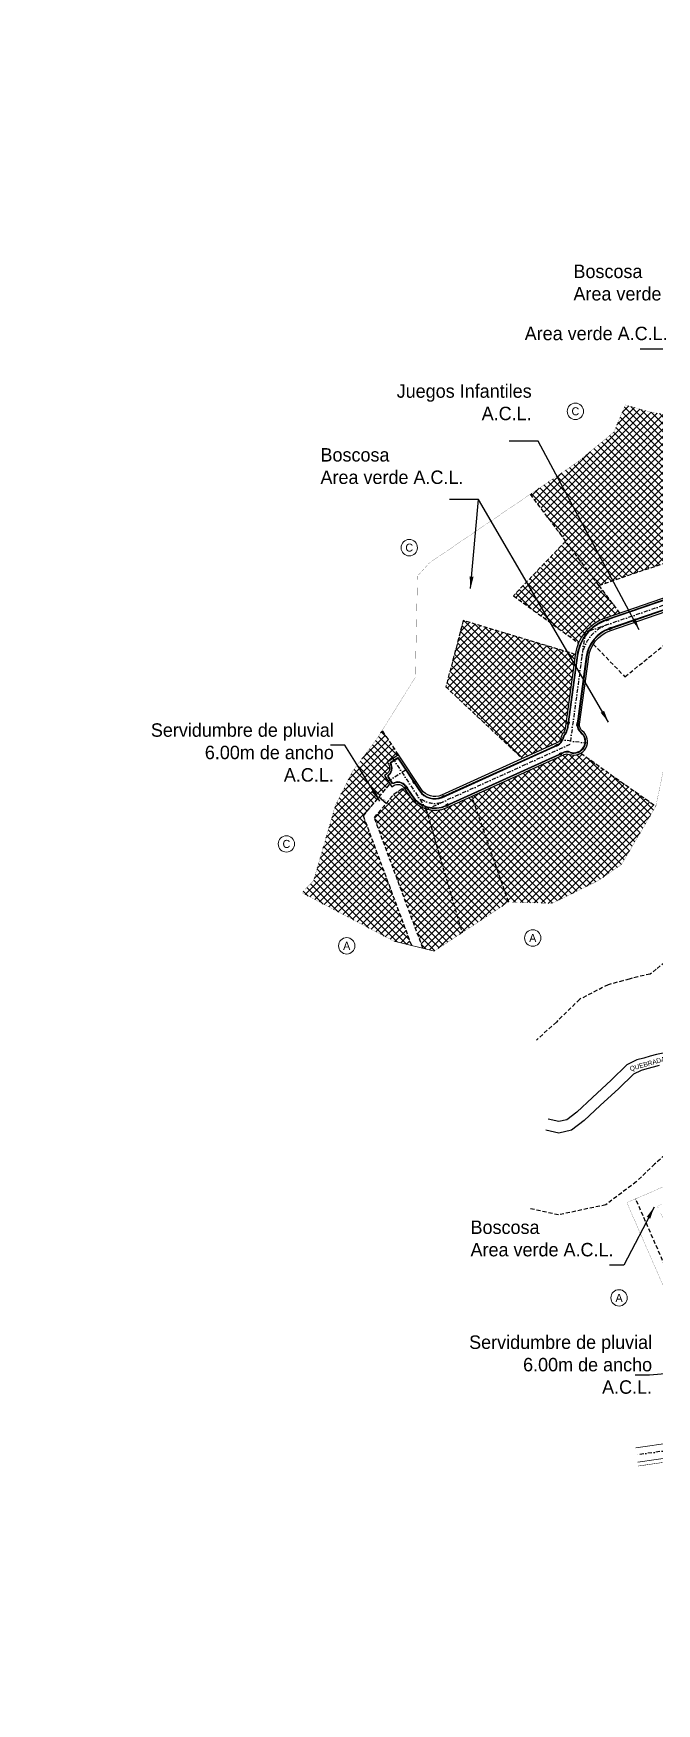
# Model space of a CAD drawing. Header units: millimetres. Extents: x -1203 to 2926, y -1380 to 3972.
# Drawn here: x -60 to 329, y 2026 to 3069 of the extents above; entities that cross this region are included whole.
import ezdxf

# ---------------------------------------------------------------- set-up
doc = ezdxf.new("R2010")
doc.units = ezdxf.units.MM
doc.header["$LTSCALE"] = 10
for name, pattern in [('DASHDOT2', [0.5, 0.25, -0.125, 0, -0.125]), ('DASHED', [19.05, 12.7, -6.35]), ('HIDDEN', [9.525, 6.35, -3.175])]:
    doc.linetypes.add(name, pattern=pattern)
for name, color, linetype in [('01-hatch-FF', 254, 'Continuous'), ('_00lotes_01', 125, 'HIDDEN'), ('_aceras_01', 125, 'Continuous'), ('_EJES', 125, 'Continuous'), ('_RAMPAS', 125, 'Continuous'), ('_vias_01', 244, 'Continuous'), ('COTAS', 1, 'Continuous'), ('f-derecho de via', 125, 'Continuous'), ('g-numero lote', 6, 'Continuous'), ('rampa', 125, 'Continuous'), ('RIO', 125, 'Continuous'), ('TEXTO', 7, 'Continuous'), ('TEXTO-LOTES', 6, 'Continuous'), ('TW_Polylínea', 6, 'Continuous')]:
    doc.layers.add(name, color=color, linetype=linetype)
for name, color, linetype, lineweight in [('_nuevas FFPI', 1, 'Continuous', 18), ('f-calzada', 125, 'Continuous', 30), ('f-Z.V.', 3, 'Continuous', 40)]:
    doc.layers.add(name, color=color, linetype=linetype, lineweight=lineweight)
doc.layers.add('lapiz', color=8, linetype='Continuous', plot=False)
doc.styles.add('ARIAL', font='GOTHIC.TTF')
doc.styles.add('CENTURY_GOTHIC', font='GOTHIC.TTF')
doc.styles.get("Standard").update_dxf_attribs({"font": 'arial.ttf'})
doc.dimstyles.new('500', dxfattribs={"dimtxt": 1, "dimasz": 0.8, "dimexe": 0.3, "dimexo": 0.2, "dimgap": 0.3, "dimtad": 1, "dimzin": 1, "dimdsep": 46, "dimtxsty": 'Standard', "dimblk1": 'ARCHTICK', "dimblk2": 'ARCHTICK', "dimsah": 1, "dimcen": 0.3, "dimdle": 0.3, "dimclrt": 7, "dimadec": 0, "dimazin": 0, "dimtfac": 1, "dimtofl": 0, "dimtmove": 0, "dimatfit": 3, "dimfxl": 0.75, "dimtolj": 1, "dimtzin": 1, "dimarcsym": 0})
doc.dimstyles.new('5000', dxfattribs={"dimscale": 5, "dimtxt": 2, "dimasz": 1.5, "dimexe": 1, "dimexo": 0.625, "dimgap": 0.6, "dimtad": 1, "dimzin": 1, "dimdsep": 46, "dimtxsty": 'Standard', "dimsah": 1, "dimcen": 2.5, "dimdle": 1, "dimclrt": 7, "dimadec": 0, "dimazin": 0, "dimtfac": 1, "dimtofl": 0, "dimtmove": 0, "dimatfit": 3, "dimfxl": 1, "dimtolj": 1, "dimtzin": 1, "dimarcsym": 0})
pattern_1 = [(45, (0, -1000), (-2.245064, 2.245064), []), (135, (0, -1000), (-2.245064, -2.245064), [])]

# ---------------------------------------------------------------- blocks, each defined once
blk = doc.blocks.new('FFPI-BORDE')
at = {"layer": '_nuevas FFPI', "color": 159, "linetype": 'DASHED', "ltscale": 0.02, "true_color": 0x22346e, "const_width": 0.05}
for points in [[(684.6, 487), (656.5, 498.2), (640, 489.7), (638.2, 487.4), (630.1, 465.3), (616.3, 445.9), (657.4, 432.6), (665.4, 429.5)], [(693, 227.2), (643.5, 213.3), (655.6, 171.4), (702.2, 181.5)]]:
    blk.add_lwpolyline(points, close=True, dxfattribs=at)
for points in [[(716.6, 457.7), (718.4, 463.3), (721, 471.5), (698.5, 481.1), (684.6, 487), (665.4, 429.5), (664.8, 428.1, 0.414214), (667.4, 422.3), (687.6, 414.6, -0.410514), (695.1, 398), (708.3, 433.6)], [(657.4, 432.6), (616.3, 445.9), (608.6, 429.2), (595.8, 412.9), (593.9, 412), (623.1, 403), (644.7, 396.5), (653.1, 418.7), (646.6, 421.2), (649.7, 429.1), (651.1, 428.6, 0.414214), (656.9, 431.2)], [(623.1, 403), (593.9, 412), (570.7, 401), (543.7, 384.8), (542, 382), (571.4, 356), (575.5, 360.9, -0.334999), (597.3, 365.9), (613.1, 358.9)], [(571.4, 356), (542, 382), (531.1, 363.8), (519.9, 345.1), (539.2, 317.7, 0.048544), (540.5, 319.1)], [(511.3, 330.9), (510.7, 329.9), (508.7, 328.9), (496.5, 328), (466.4, 329.2), (466.4, 305.9), (469.4, 304.4, 0.168138), (482.4, 302.6), (515.7, 310.9)], [(277, 256), (280.9, 260.2), (265.2, 274.5), (260.4, 269.5), (254.2, 275.4), (255.3, 276.5, 0.414214), (255.2, 282.8), (254.1, 283.9), (260, 290), (248.2, 301.7), (231.1, 298.6), (219.3, 299.7), (202.2, 304.7), (195, 287.6), (171.9, 268.6), (152.1, 255.2), (142.8, 248.8), (164.9, 219.5), (185.7, 191.9), (249.7, 213.7), (274.1, 231.2), (266.9, 234.6)], [(538.6, 301.3, 0.433016), (531.2, 306), (484.5, 294.4, -0.171707), (465.5, 296.8), (462.2, 298.4, 0.612379), (455.8, 293.9), (458.3, 271.9, 0.107035), (461.1, 265.2, 0.454715), (537.2, 255.1, 0.263468), (543.6, 273.7)], [(503.4, 233.9, -0.201074), (461.1, 251.8), (453.7, 213.8), (470.3, 208.8), (501.7, 206.6)], [(550.2, 258.9, -0.112136), (542.8, 248.7, -0.182941), (503.4, 233.9), (501.7, 206.6), (505.8, 206.3), (536, 208.3), (551.3, 211.7)], [(323.2, 238.7), (316.7, 225.3, -0.038379), (314.6, 221.5), (326.8, 206.6), (330.6, 211.9), (337.3, 221.6)], [(185.7, 191.9), (164.9, 219.5), (132.3, 185.4), (173, 155.9, -0.210437), (189.8, 171.5), (198.7, 174.6)], [(309, 215.6, -0.032457), (306, 213.4), (293.5, 205.7), (310.2, 185.4), (324.3, 197)], [(276.4, 195.2), (268.7, 190.5, -0.054913), (263.1, 187.8), (259.2, 186.4), (277.6, 164), (293.6, 174.2)], [(702.2, 181.5), (655.6, 171.4), (666.6, 125.4), (709.5, 128.7), (709.7, 132.5, 0.211166), (708.4, 135.9, -0.36962), (707.6, 146.9, 0.211166), (708.4, 150.5)], [(170.9, 148.8), (100.9, 169.9), (90.1, 128.5), (137.8, 83.7), (159.3, 93.4, 0.228548), (161.8, 96.4, -0.11489), (163.6, 99.9, 0.143442), (164.6, 102.2)], [(53, 73.9, 0.429072), (54.1, 80.4), (53.4, 81.4), (60.5, 86.1), (50.4, 101.4), (47.3, 96.4), (31.7, 75.5), (21.1, 54.6), (7.4, 7.3), (0, 0), (57.7, -30.4), (68.8, -33.1), (38.6, 48), (55.2, 67.9), (51.7, 73.1)], [(221.3, 54), (174.3, 87, -0.218125), (167.3, 86.3, 0.192796), (163.9, 86.2), (106.4, 60.1), (129.3, -5.9), (156.3, -6.8), (184.6, 7.1), (199.7, 17.4)], [(63.8, 65.8), (57.6, 61.4), (45.4, 46.8), (48.8, 37.9), (52.4, 28.1), (75.8, -34.8), (82.9, -36.5), (100.2, -25.1, -0.000003), (82.1, 36.9), (77.6, 52.3, -0.125372), (69.9, 57.1, -0.045821), (67.8, 59.7), (63.9, 65.6, 0.012471)], [(106.4, 60.1), (90.8, 53.1, -0.184402), (77.6, 52.3, 0.000004), (100.2, -25.1), (129.3, -5.9)], [(673.6, -24.6), (628.5, 3.6), (593.9, -18.1, 0.211166), (591.8, -21.1, -0.024068), (591.6, -21.9, 0.211166), (592.1, -25.5), (606.3, -48.3), (646.4, -75.7), (671.6, -29.6)], [(591.8, -41), (584.9, -30, 0.211166), (581.9, -27.9, -0.165991), (577.1, -25.2, 0.211166), (573.8, -23.7), (510.6, -23.2, 0.211214), (507.3, -24.7, -0.008657), (507.1, -24.9), (493.6, -56.9), (551.8, -66.3)], [(520.1, -132.5), (512.5, -138.2), (496.1, -141.4), (499.1, -195.4), (543.6, -190.9, 0.187253), (556.4, -184.3), (563.5, -176.4)], [(325.7, -142.6), (320.5, -142.9), (289.1, -156.5), (315.8, -220.9, -0.223353), (323.1, -221.2, 0.211166), (326.7, -221.4), (354, -211.6)], [(388.8, -139.1), (325.7, -142.6), (354, -211.6), (395.8, -196.4, -0.042214), (400.5, -195.2)], [(496.1, -141.4), (462.6, -142.7), (453.4, -141.6), (447.1, -195.9), (461.7, -196.3, 0.250465), (468.9, -192.7, -0.535492), (493, -193.4, 0.285924), (497.3, -195.5), (499.1, -195.4)], [(311.9, -224.2), (287.3, -167.8), (222.1, -195.8), (255, -263.9), (311.6, -232.8, -0.270059)], [(448.3, -212.9, 0.776574), (446.4, -204.4), (406.1, -203.2, 0.094087), (398.7, -204.4), (376.2, -212.6), (391.5, -241.9)], [(546.1, -199.1, -0.015116), (544.4, -199.3), (497.7, -204, 0.274121), (494, -206.8, -0.010574), (493.8, -207.3), (487.1, -283), (538.2, -265.9), (556.3, -245.1), (559.4, -226.7)], [(391.5, -241.9), (376.2, -212.6), (330.6, -229.1), (354, -261.3, -0.033157), (357.3, -259.4)], [(351.2, -263.5, -0.031207), (354, -261.3), (330.6, -229.1), (330.2, -229.2), (329.6, -229.4, 0.211166), (326.9, -231.9, -0.629879), (311.6, -232.8), (275.5, -252.6), (305.9, -296.1), (309.4, -300.1, 0.134763), (311.6, -299)], [(430.1, -231.7), (361.1, -267, 0.06443), (356.9, -269.9), (350.5, -275.6), (372.5, -311.5), (372.9, -317.3), (375.1, -325.8), (409.7, -326.2), (416, -326), (420.1, -324.9), (425.9, -316.1), (430.3, -309.6), (431.6, -307.6), (435.4, -305, 0.040487), (438.8, -302.2)], [(275.5, -252.6), (255, -263.9), (242.9, -270.5), (248.1, -290.8), (270, -308.4), (272.6, -312.7), (284.7, -305.2), (291.9, -300.7), (297.3, -300.2, -0.297214), (306.4, -299.6, 0.175433), (309.4, -300.1), (305.9, -296.1)]]:
    blk.add_lwpolyline(points, format="xyb", close=True, dxfattribs=at)
at = {"layer": '_nuevas FFPI', "color": 159, "linetype": 'DASHED', "ltscale": 0.02, "true_color": 0x22346e}
blk.add_lwpolyline([(495.9, -12.1, 0.05, 0.05, 0), (500.2, -2.9, 0.05, 0.05, 0), (494.8, 4.9, 0.05, 0.05, 0), (494.2, 6, 0.05, 0.05, 0), (494.3, 6.6, 0.05, 0.05, 0), (501.7, 45.3, 0.05, 0.05, 0), (501.7, 45.6, 0.05, 0.05, 0), (496.1, 47, 0.05, 0.05, 0), (411.3, 55.1, 0.05, 0.05, 0), (432.8, 38.1, 0, 0, 0)], format="xyseb", dxfattribs=at)
at = {"layer": '_nuevas FFPI', "color": 159, "linetype": 'DASHED', "ltscale": 0.02, "true_color": 0x22346e, "const_width": 0.05, "elevation": 0}
blk.add_lwpolyline([(432.8, 38.1), (419.5, 25.1), (414.6, 20.3), (406.4, 14.3), (400.9, 10.3), (397.3, 7.6), (393.1, 4.8), (387.7, -13.5), (485.9, -55.6), (493.6, -56.9), (493.6, -56.9), (507.1, -24.9)], dxfattribs=at)
at = {"layer": '_nuevas FFPI', "color": 159, "linetype": 'DASHED', "ltscale": 0.02, "true_color": 0x22346e, "const_width": 0.05}
blk.add_lwpolyline([(493.6, -56.9), (507.1, -24.9, -0.594206), (492.8, -20.7, -0.291323), (495.9, -12.1, -0.291323)], format="xyb", dxfattribs=at)
blk = doc.blocks.new('rampa')
at = {"layer": 'rampa'}
for p, q in [((-0.2, 0.5), (1.4, 0.5)), ((0, 0), (0, 0.5)), ((1.2, 0), (1.2, 0.5))]:
    blk.add_line(p, q, dxfattribs=at)
at = {"layer": 'rampa', "color": 125}
for p, q in [((1.2, 0.5), (0, 0.5)), ((1.2, 0.4), (0, 0.4)), ((1.2, 0.3), (0, 0.3)), ((1.2, 0.3), (0, 0.3)), ((1.2, 0.3), (0, 0.3)), ((1.2, 0.2), (0, 0.2)), ((1.2, 0.2), (0, 0.2)), ((1.2, 0.1), (0, 0.1)), ((1.2, 0.1), (0, 0.1))]:
    blk.add_line(p, q, dxfattribs=at)
at = {"layer": 'rampa'}
blk.add_lwpolyline([(1.4, 0.5), (1.4, 0.8), (-0.2, 0.8), (-0.2, 0.5), (0, 0), (1.2, 0)], close=True, dxfattribs=at)
blk = doc.blocks.new('_ArchTick')
at = {"color": 0, "linetype": 'ByBlock', "const_width": 0.15}
blk.add_lwpolyline([(-0.5, -0.5), (0.5, 0.5)], dxfattribs=at)
blk = doc.blocks.new('*D989')
at = {"layer": 'COTAS', "color": 0, "linetype": 'Continuous', "lineweight": -2, "transparency": 16777216}
for p, q in [((160.3, 2587.7), (155.3, 2592)), ((155.5, 2591.8), (155.7, 2592)), ((160.1, 2587.9), (160.3, 2588.2))]:
    blk.add_line(p, q, dxfattribs=at)
at = {"layer": 'Defpoints', "color": 0, "linetype": 'Continuous', "transparency": 16777216}
for p in [(155.4, 2591.6), (155.5, 2591.8), (160, 2587.8)]:
    blk.add_point(p, dxfattribs=at)
at = {"layer": 'COTAS', "color": 0, "linetype": 'Continuous', "lineweight": -2, "transparency": 16777216, "xscale": 0.8, "yscale": 0.8, "zscale": 0.8}
for p, rotation in [((155.5, 2591.8), 140.1499337384578), ((160.1, 2587.9), 320.1499337384578)]:
    blk.add_blockref('_ArchTick', p, dxfattribs=dict(at, rotation=rotation))
at = {"layer": 'COTAS', "color": 7, "linetype": 'Continuous', "transparency": 16777216, "insert": (158.3, 2590.5), "char_height": 1, "attachment_point": 5, "rotation": 320.1499}
blk.add_mtext('\\A1;6.00m', dxfattribs=at)

msp = doc.modelspace()

# ---------------------------------------------------------------- hatches: boundary and pattern name
at = {"layer": '01-hatch-FF'}
h = msp.add_hatch(dxfattribs=at)
h.set_pattern_fill('ANSI37', color=256)
h.set_pattern_definition(pattern_1)
edge = h.paths.add_edge_path()
edge.add_line((213.663, 2592.425), (198.107, 2585.379))
edge.add_arc((190.474, 2602.231), 18.5, 252.57545, 294.367736, ccw=False)
edge.add_arc((4441220.296, 1294667.778), 4625178.275, 196.221926014, 196.222925016)
edge.add_line((207.463, 2507.147), (236.6, 2526.428))
edge.add_line((236.6, 2526.428), (213.663, 2592.425))
h = msp.add_hatch(dxfattribs=at)
h.set_pattern_fill('ANSI37', color=256)
h.set_pattern_definition(pattern_1)
edge = h.paths.add_edge_path()
edge.add_line((171.057, 2598.041), (164.93, 2593.719))
edge.add_line((164.93, 2593.719), (152.722, 2579.092))
edge.add_line((152.722, 2579.092), (156.039, 2570.173))
edge.add_line((156.039, 2570.173), (159.663, 2560.43))
edge.add_line((159.663, 2560.43), (183.08, 2497.474))
edge.add_line((183.08, 2497.474), (190.225, 2495.74))
edge.add_line((190.225, 2495.74), (207.463, 2507.147))
edge.add_arc((4441220.296, 1294667.778), 4625178.275, 196.222125099, 196.222925018, ccw=False)
edge.add_line((189.424, 2569.149), (184.934, 2584.58))
edge.add_arc((190.474, 2602.231), 18.5, 223.989563, 252.573502, ccw=False)
edge.add_arc((190.474, 2602.231), 18.5, 213.495549, 223.989563, ccw=False)
edge.add_line((175.047, 2592.022), (171.185, 2597.857))
edge.add_arc((167.432, 2595.373), 4.5, 33.495549, 36.353619)
h = msp.add_hatch(dxfattribs=at)
h.set_pattern_fill('ANSI37', color=256)
h.set_pattern_definition(pattern_1)
edge = h.paths.add_edge_path()
edge.add_line((384.323, 2788.264), (388.145, 2792.483))
edge.add_line((388.145, 2792.483), (372.505, 2806.762))
edge.add_line((372.505, 2806.762), (367.64, 2801.742))
edge.add_line((367.64, 2801.742), (361.535, 2807.659))
edge.add_line((361.535, 2807.659), (362.579, 2808.736))
edge.add_arc((359.348, 2811.868), 4.5, 315.891683, 405.891683)
edge.add_line((362.48, 2815.099), (361.403, 2816.143))
edge.add_line((361.403, 2816.143), (367.319, 2822.246))
edge.add_line((367.319, 2822.246), (355.456, 2833.982))
edge.add_line((355.456, 2833.982), (338.359, 2830.868))
edge.add_line((338.359, 2830.868), (326.634, 2832.001))
edge.add_line((326.634, 2832.001), (309.514, 2836.948))
edge.add_line((309.514, 2836.948), (302.255, 2819.921))
edge.add_line((302.255, 2819.921), (279.146, 2800.916))
edge.add_line((279.146, 2800.916), (259.43, 2787.484))
edge.add_line((259.43, 2787.484), (250.04, 2781.087))
edge.add_line((250.04, 2781.087), (272.137, 2751.782))
edge.add_line((272.137, 2751.782), (292.952, 2724.177))
edge.add_line((292.952, 2724.177), (357.019, 2746.001))
edge.add_line((357.019, 2746.001), (381.433, 2763.447))
edge.add_line((381.433, 2763.447), (374.201, 2766.869))
edge.add_line((374.201, 2766.869), (384.323, 2788.264))
h = msp.add_hatch(dxfattribs=at)
h.set_pattern_fill('ANSI37', color=256)
h.set_pattern_definition(pattern_1)
edge = h.paths.add_edge_path()
edge.add_line((292.952, 2724.177), (272.137, 2751.782))
edge.add_line((272.137, 2751.782), (239.591, 2717.687))
edge.add_line((239.591, 2717.687), (280.238, 2688.166))
edge.add_arc((306.39, 2676.84), 28.5, 109.047582, 156.582623, ccw=False)
edge.add_line((297.089, 2703.779), (306.011, 2706.859))
edge.add_line((306.011, 2706.859), (292.952, 2724.177))
h = msp.add_hatch(dxfattribs=at)
h.set_pattern_fill('ANSI37', color=256)
h.set_pattern_definition(pattern_1)
edge = h.paths.add_edge_path()
edge.add_line((278.205, 2681.085), (208.232, 2702.209))
edge.add_line((208.232, 2702.209), (197.37, 2660.776))
edge.add_line((197.37, 2660.776), (245.091, 2615.991))
edge.add_line((245.091, 2615.991), (266.599, 2625.733))
edge.add_arc((264.742, 2629.832), 4.5, 294.367694, 345.862617)
edge.add_arc((277.349, 2626.657), 8.5, 139.646694, 165.862617, ccw=False)
edge.add_arc((267.442, 2635.075), 4.5, 319.646694, 352.298443)
edge.add_line((271.901, 2634.472), (278.205, 2681.085))
h = msp.add_hatch(dxfattribs=at)
h.set_pattern_fill('ANSI37', color=256)
h.set_pattern_definition(pattern_1)
edge = h.paths.add_edge_path()
edge.add_arc((157.775, 2609.967), 4.5, 303.495549, 396.386815)
edge.add_line((161.397, 2612.637), (160.695, 2613.698))
edge.add_line((160.695, 2613.698), (167.783, 2618.389))
edge.add_line((167.783, 2618.389), (157.671, 2633.643))
edge.add_line((157.671, 2633.643), (154.581, 2628.686))
edge.add_line((154.581, 2628.686), (138.957, 2607.816))
edge.add_line((138.957, 2607.816), (128.415, 2586.914))
edge.add_line((128.415, 2586.914), (114.725, 2539.595))
edge.add_line((114.725, 2539.595), (107.286, 2532.284))
edge.add_line((107.286, 2532.284), (165.019, 2501.859))
edge.add_line((165.019, 2501.859), (176.043, 2499.183))
edge.add_line((176.043, 2499.183), (145.884, 2580.263))
edge.add_line((145.884, 2580.263), (162.477, 2600.143))
edge.add_line((162.477, 2600.143), (159.007, 2605.387))
edge.add_line((159.007, 2605.387), (160.258, 2606.214))
h = msp.add_hatch(dxfattribs=at)
h.set_pattern_fill('ANSI37', color=256)
h.set_pattern_definition(pattern_1)
edge = h.paths.add_edge_path()
edge.add_line((328.54, 2586.253), (281.591, 2619.291))
edge.add_arc((277.349, 2626.657), 8.5, 250.717701, 299.937395, ccw=False)
edge.add_arc((273.056, 2614.386), 4.5, 70.717701, 114.367694)
edge.add_line((271.199, 2618.486), (213.663, 2592.425))
edge.add_line((213.663, 2592.425), (236.6, 2526.428))
edge.add_line((236.6, 2526.428), (263.586, 2525.476))
edge.add_line((263.586, 2525.476), (291.901, 2539.344))
edge.add_line((291.901, 2539.344), (307.034, 2549.718))
edge.add_line((307.034, 2549.718), (328.54, 2586.253))

# ---------------------------------------------------------------- linework, layer by layer
at = {"layer": '_00lotes_01', "linetype": 'DASHED', "ltscale": 0.02}
for p, q in [((250.04, 2781.087), (272.137, 2751.782)), ((272.137, 2751.782), (239.591, 2717.687)), ((292.952, 2724.177), (272.137, 2751.782)), ((292.952, 2724.177), (357.019, 2746.001)), ((306.011, 2706.859), (292.952, 2724.177)), ((239.591, 2717.687), (280.238, 2688.166)), ((208.232, 2702.209), (197.37, 2660.776)), ((278.164, 2681.098), (208.232, 2702.209)), ((279.808, 2688.478), (279.808, 2688.478)), ((289.421, 2687.424), (309.221, 2667.089)), ((197.37, 2660.776), (245.091, 2615.991)), ((167.779, 2618.395), (157.671, 2633.643)), ((281.596, 2619.288), (328.54, 2586.253)), ((145.884, 2580.263), (162.477, 2600.143)), ((164.93, 2593.719), (171.057, 2598.041)), ((152.722, 2579.092), (164.93, 2593.719)), ((236.6, 2526.428), (213.656, 2592.444)), ((176.043, 2499.183), (145.884, 2580.263)), ((183.08, 2497.474), (152.722, 2579.092)), ((328.54, 2586.253), (328.54, 2586.253))]:
    msp.add_line(p, q, dxfattribs=at)
for points in [[(309.221, 2667.089), (352.887, 2702.468), (357.601, 2704.799)], [(404.519, 2232.092), (399.222, 2231.592), (379.841, 2219.63), (377.293, 2223.879), (355.356, 2241.47), (349.568, 2264.056), (315.884, 2341.019)]]:
    msp.add_lwpolyline(points, dxfattribs=at)
at = {"layer": '_00lotes_01', "linetype": 'DASHED', "ltscale": 0.02, "elevation": 0.005}
for points in [[(334.227, 2488.846), (328.809, 2484.437), (324.995, 2481.333), (317.315, 2479.724), (311.919, 2478.269), (307.995, 2477.21), (298.687, 2474.7), (280.939, 2465.659), (266.374, 2451.392), (254.908, 2440.994), (254.045, 2440.172)], [(339.778, 2373.513), (327.749, 2362.605), (316.277, 2351.682), (297.236, 2337.207), (267.676, 2330.943), (249.076, 2335.019)]]:
    msp.add_lwpolyline(points, dxfattribs=at)
at = {"layer": '_00lotes_01', "linetype": 'DASHED', "ltscale": 0.02}
msp.add_arc((4441220.296, 1294667.778), 4625178.275, 196.22192601, 196.222925017, dxfattribs=at)
at = {"layer": '_aceras_01', "linetype": 'Continuous'}
for p, q in [((367.978, 2726.984), (297.481, 2702.645)), ((368.076, 2726.701), (297.579, 2702.361)), ((369.871, 2721.502), (299.374, 2697.162)), ((369.968, 2721.218), (299.471, 2696.879)), ((279.336, 2680.498), (273.09, 2634.311)), ((279.634, 2680.458), (273.388, 2634.271)), ((285.084, 2679.721), (279.403, 2637.708)), ((285.381, 2679.681), (279.7, 2637.668)), ((195.095, 2592.029), (267.094, 2624.64)), ((195.219, 2591.756), (267.218, 2624.367)), ((197.488, 2586.746), (270.58, 2619.852)), ((197.612, 2586.472), (270.704, 2619.579)), ((162.613, 2613.529), (167.449, 2616.729)), ((162.778, 2613.278), (167.365, 2616.314)), ((167.365, 2616.314), (180.884, 2595.885)), ((167.449, 2616.729), (181.134, 2596.05)), ((160.836, 2604.798), (163.871, 2600.211)), ((161.086, 2604.964), (164.121, 2600.377)), ((172.186, 2598.519), (176.047, 2592.684)), ((172.436, 2598.685), (176.298, 2592.849))]:
    msp.add_line(p, q, dxfattribs=at)
for centre, radius, start, end in [((306.39, 2676.84), 27.3, 109.047582, 172.298443), ((306.39, 2676.84), 27, 109.047582, 172.298443), ((306.39, 2676.84), 21.5, 109.047582, 172.298443), ((306.39, 2676.84), 21.2, 109.047582, 172.298443), ((277.349, 2626.657), 7.3, 139.646694, 165.862617), ((277.349, 2626.657), 7, 139.646694, 165.862617), ((267.442, 2635.075), 5.7, 319.646694, 352.298443), ((267.442, 2635.075), 6, 319.646694, 352.298443), ((277.349, 2626.657), 7.3, 250.717701, 52.020951), ((277.349, 2626.657), 7, 250.717701, 52.020951), ((285.348, 2636.904), 6, 172.298443, 232.020951), ((285.348, 2636.904), 5.7, 172.298443, 232.020951), ((264.742, 2629.832), 5.7, 294.367694, 345.862617), ((264.742, 2629.832), 6, 294.367694, 345.862617), ((273.056, 2614.386), 6, 70.717701, 114.367694), ((273.056, 2614.386), 5.7, 70.717701, 114.367694), ((157.775, 2609.967), 5.7, 303.495549, 33.495549), ((157.775, 2609.967), 6, 303.495549, 33.495549), ((167.432, 2595.373), 6, 33.495549, 123.495549), ((167.432, 2595.373), 5.7, 33.495549, 123.495549), ((190.474, 2602.231), 17.3, 213.495549, 294.367694), ((190.474, 2602.231), 17, 213.495549, 294.367694), ((190.474, 2602.231), 11.5, 213.495549, 294.367694), ((190.474, 2602.231), 11.2, 213.495549, 294.367694)]:
    msp.add_arc(centre, radius, start, end, dxfattribs=at)
at = {"layer": '_EJES', "linetype": 'DASHDOT2'}
for p, q in [((371.498, 2724.973), (284.36, 2694.888)), ((284.36, 2694.888), (274.885, 2624.821)), ((274.885, 2624.821), (185.292, 2584.24)), ((285.772, 2625.518), (268.766, 2627.818)), ((161.353, 2601.842), (173.445, 2609.845)), ((164.244, 2616.047), (185.292, 2584.24))]:
    msp.add_line(p, q, dxfattribs=at)
at = {"layer": '_EJES', "color": 1, "linetype": 'DASHDOT2', "flags": 128}
msp.add_lwpolyline([(485.692, 2199.486), (479.331, 2191.818), (477.5, 2175.123), (473.388, 2152.585), (458.496, 2144.876), (447.882, 2149.811), (444.05, 2151.817), (440.907, 2151.3), (440.735, 2151.272), (421.008, 2132.66), (410.567, 2127.751), (397.802, 2129.405), (387.815, 2135.533), (384.726, 2139.732), (382.09, 2149.8), (380.46, 2173.872), (377.61, 2181.662), (372.662, 2184.356), (365.891, 2186.346), (355.095, 2185.876), (339.62, 2184.346), (316.611, 2180.994)], dxfattribs=at)
at = {"layer": '_EJES', "linetype": 'DASHDOT2'}
for centre, radius, start, end in [((306.39, 2676.84), 24.25, 109.047582, 172.298443), ((190.474, 2602.231), 14.25, 213.495549, 294.367694)]:
    msp.add_arc(centre, radius, start, end, dxfattribs=at)
at = {"layer": '_vias_01', "linetype": 'Continuous'}
msp.add_lwpolyline([(367.586, 2728.119), (297.089, 2703.779, 0.28321118), (278.147, 2680.659), (271.901, 2634.472, -0.14344196), (270.871, 2632.161, 0.11489009), (269.106, 2628.733, -0.22854809), (266.599, 2625.733), (194.6, 2593.122, -0.36828581), (182.135, 2596.712), (167.788, 2618.392), (160.699, 2613.701), (161.527, 2612.451, -0.41421356), (160.258, 2606.214), (159.007, 2605.387), (163.698, 2598.298), (164.949, 2599.126, -0.41421356), (171.185, 2597.857), (175.047, 2592.022, 0.36828581), (198.107, 2585.379), (271.199, 2618.486, -0.19279588), (274.542, 2618.634, 0.84883649), (282.579, 2633.357, -0.2666519), (280.889, 2637.507), (286.571, 2679.52, -0.28321118), (299.863, 2695.745), (370.36, 2720.084, 0.05491349)], format="xyb", dxfattribs=at)
at = {"layer": 'f-calzada', "lineweight": 5}
for points in [[(339.074, 2188.814), (315.963, 2185.447)], [(339.074, 2188.814), (315.963, 2185.447)], [(340.166, 2179.878), (317.26, 2176.541)], [(340.166, 2179.878), (317.26, 2176.541)]]:
    msp.add_lwpolyline(points, dxfattribs=at)
at = {"layer": 'f-derecho de via'}
msp.add_lwpolyline([(529.049, 2193.251, 0.3, 0.3, 0), (525.071, 2192.068, 0.3, 0.3, 0), (488.951, 2192.451, 0.3, 0.3, 0), (486.06, 2188.966, 0.3, 0.3, 0), (484.431, 2174.112, 0.3, 0.3, 0), (479.657, 2147.948, 0.3, 0.3, 0), (458.661, 2137.08, 0.3, 0.3, 0), (444.782, 2143.533, 0.3, 0.3, 0), (443.464, 2144.223, 0.3, 0.3, 0), (424.998, 2126.801, 0.3, 0.3, 0), (411.695, 2120.546, 0.3, 0.3, 0), (395.418, 2122.655, 0.3, 0.3, 0), (382.988, 2130.282, 0.3, 0.3, 0), (378.294, 2136.663, 0.3, 0.3, 0), (375.15, 2148.667, 0.3, 0.3, 0), (373.544, 2172.404, 0.3, 0.3, 0), (371.944, 2176.777, 0.3, 0.3, 0), (369.972, 2177.85, 0.3, 0.3, 0), (365.033, 2179.302, 0.3, 0.3, 0), (355.592, 2178.891, 0.3, 0.3, 0), (340.469, 2177.396, 0.3, 0.3, 0), (317.621, 2174.067, 0, 0, 0)], format="xyseb", dxfattribs=at)
msp.add_lwpolyline([(529.049, 2193.251, 0.3, 0.3, 0), (525.071, 2192.068, 0.3, 0.3, 0), (488.951, 2192.451, 0.3, 0.3, 0), (486.06, 2188.966, 0.3, 0.3, 0), (484.431, 2174.112, 0.3, 0.3, 0), (479.657, 2147.948, 0.3, 0.3, 0), (458.661, 2137.08, 0.3, 0.3, 0), (444.782, 2143.533, 0.3, 0.3, 0), (443.464, 2144.223, 0.3, 0.3, 0), (424.998, 2126.801, 0.3, 0.3, 0), (411.695, 2120.546, 0.3, 0.3, 0), (395.418, 2122.655, 0.3, 0.3, 0), (382.988, 2130.282, 0.3, 0.3, 0), (378.294, 2136.663, 0.3, 0.3, 0), (375.15, 2148.667, 0.3, 0.3, 0), (373.544, 2172.404, 0.3, 0.3, 0), (371.944, 2176.777, 0.3, 0.3, 0), (369.972, 2177.85, 0.3, 0.3, 0), (365.033, 2179.302, 0.3, 0.3, 0), (355.592, 2178.891, 0.3, 0.3, 0), (340.469, 2177.396, 0.3, 0.3, 0), (317.621, 2174.067, 0, 0, 0)], format="xyseb", dxfattribs=at)
at = {"layer": 'f-Z.V.', "lineweight": 5}
msp.add_line((278.37, 2588.09, 14.434), (278.243, 2588.077, 14.434), dxfattribs=at)
at = {"layer": 'lapiz', "lineweight": 5}
msp.add_line((165.019, 2501.859), (190.225, 2495.74), dxfattribs=at)
at = {"layer": 'RIO', "elevation": 0.005}
for points in [[(347.149, 2434.888), (328.961, 2431.078), (324.94, 2429.994), (321.016, 2428.935), (316.739, 2427.782), (310.457, 2424.582), (300.675, 2415), (288.946, 2404.364), (279.263, 2395.144), (272.916, 2390.319), (267.879, 2389.251), (261.278, 2390.698)], [(330.591, 2424.268), (326.763, 2423.236), (322.839, 2422.177), (319.267, 2421.213), (314.589, 2418.831), (305.477, 2409.905), (293.712, 2399.236), (283.809, 2389.807), (275.903, 2383.796), (267.854, 2382.091), (259.779, 2383.86)]]:
    msp.add_lwpolyline(points, dxfattribs=at)
at = {"layer": 'TEXTO', "lineweight": 5}
for centre in [(278.254, 2832.91), (174.522, 2747.726), (97.806, 2562.644), (135.457, 2499.013), (251.649, 2503.909), (305.53, 2279.101)]:
    msp.add_circle(centre, 5.116, dxfattribs=at)
at = {"layer": 'TW_Polylínea', "color": 244, "lineweight": 5, "true_color": 0x991b1e, "const_width": 0.1}
for points in [[(342.33, 2652.633), (328.54, 2586.253), (307.034, 2549.718), (291.901, 2539.344), (263.586, 2525.476), (236.6, 2526.428), (190.225, 2495.74), (165.019, 2501.859), (107.286, 2532.284), (114.725, 2539.595), (128.415, 2586.914), (138.957, 2607.816), (154.581, 2628.686), (178.33, 2666.779), (179.664, 2730.015), (187.138, 2738.235), (201.375, 2747.935), (259.43, 2787.484), (279.146, 2800.916), (302.255, 2819.921), (309.514, 2836.948), (326.634, 2832.001), (338.359, 2830.868)], [(343.876, 2262.096), (310.387, 2338.613), (427.793, 2389.379)]]:
    msp.add_lwpolyline(points, dxfattribs=at)

# ---------------------------------------------------------------- block references
at = {"layer": '_nuevas FFPI'}
msp.add_blockref('FFPI-BORDE', (107.286, 2532.284), dxfattribs=at)
at = {"layer": '_RAMPAS', "xscale": -1}
for p, rotation in [((297.415, 2702.83), 199.2051413687047), ((273.349, 2637.713), 262.4560017014708), ((265.919, 2624.327), 204.3676940116966), ((177.521, 2601.873), 123.653107901867), ((194.984, 2592.312), 204.3676940116966)]:
    msp.add_blockref('rampa', p, dxfattribs=dict(at, rotation=rotation))
at = {"layer": '_RAMPAS'}
for p, rotation in [((299.537, 2696.69), 19.04758233087709), ((279.844, 2636.837), 82.29844266364313), ((268.608, 2618.35), 24.21013497386896), ((172.102, 2598.284), 303.4955488640394), ((197.674, 2586.336), 24.21013497386896)]:
    msp.add_blockref('rampa', p, dxfattribs=dict(at, rotation=rotation))

# ---------------------------------------------------------------- texts
at = {"layer": 'g-numero lote', "lineweight": 5, "style": 'CENTURY_GOTHIC'}
msp.add_text('QUEBRADA LA YEGUA', height=2.96478, rotation=16.214559, dxfattribs=at).set_placement((312.671, 2420.732, 0))
at = {"layer": 'TEXTO', "lineweight": 5, "char_height": 5, "attachment_point": 5, "style": 'ARIAL'}
for s, insert in [('C', (278.254, 2832.91)), ('C', (174.522, 2747.726)), ('C', (97.806, 2562.644)), ('A', (251.649, 2503.909)), ('A', (135.457, 2499.013)), ('A', (305.53, 2279.101))]:
    msp.add_mtext_dynamic_manual_height_columns(s, width=6.17347, gutter_width=7.5, heights=[0], dxfattribs=dict(at, insert=insert))
at = {"layer": 'TEXTO-LOTES', "char_height": 8.4, "width": 184.10838, "style": 'ARIAL'}
for s, insert, attachment_point in [('Boscosa \\PArea verde A.C.L.', (277.054, 2924.556), 1), ('Area verde A.C.L.', (246.598, 2885.762), 1), ('Juegos Infantiles\\PA.C.L.', (250.964, 2849.781), 3), ('Boscosa \\PArea verde A.C.L.', (119.087, 2809.94), 1), ('\\pt126;Servidumbre de pluvial \\P6.00m de ancho\\PA.C.L.', (127.423, 2638.007, -42), 3), ('Boscosa \\PArea verde A.C.L.', (212.792, 2327.427, -42), 1), ('\\pt126;Servidumbre de pluvial \\P6.00m de ancho\\PA.C.L.', (326.157, 2255.608, -42), 3)]:
    msp.add_mtext(s, dxfattribs=dict(at, insert=insert, attachment_point=attachment_point))

# ---------------------------------------------------------------- dimensions: what is measured, and where the dimension line sits
at = {"layer": 'COTAS', "linetype": 'Continuous'}
dim = msp.add_aligned_dim(p1=(159.957, 2587.76), p2=(155.35, 2591.605), distance=-0.217, dimstyle='500', override={"dimpost": 'm'}, dxfattribs=at)
dim.commit()
dim.dimension.update_dxf_attribs({"geometry": '*D989', "text_midpoint": (158.312, 2590.471)})

# ---------------------------------------------------------------- leaders
at = {"layer": 'TEXTO-LOTES'}
for points in [[(372.874, 2832.299), (336.684, 2871.712), (318.637, 2871.712)], [(318.148, 2696.397), (255.047, 2814.233), (237, 2814.233)], [(212.787, 2722.165), (217.721, 2777.85), (199.674, 2777.85)], [(298.884, 2638.784), (217.721, 2777.85), (199.674, 2777.85)], [(156.152, 2589.303, 42), (134.317, 2624.408, 42), (125.294, 2624.408, 42)], [(327.374, 2335.764, 42), (308.538, 2299.568, 42), (299.514, 2299.568, 42)], [(360.064, 2233.895, 42), (324.607, 2230.749, 42), (315.583, 2230.749, 42)]]:
    msp.add_leader(points, dimstyle='5000', override={"dimasz": 1.5}, dxfattribs=at)

doc.saveas('drawing.dxf')
